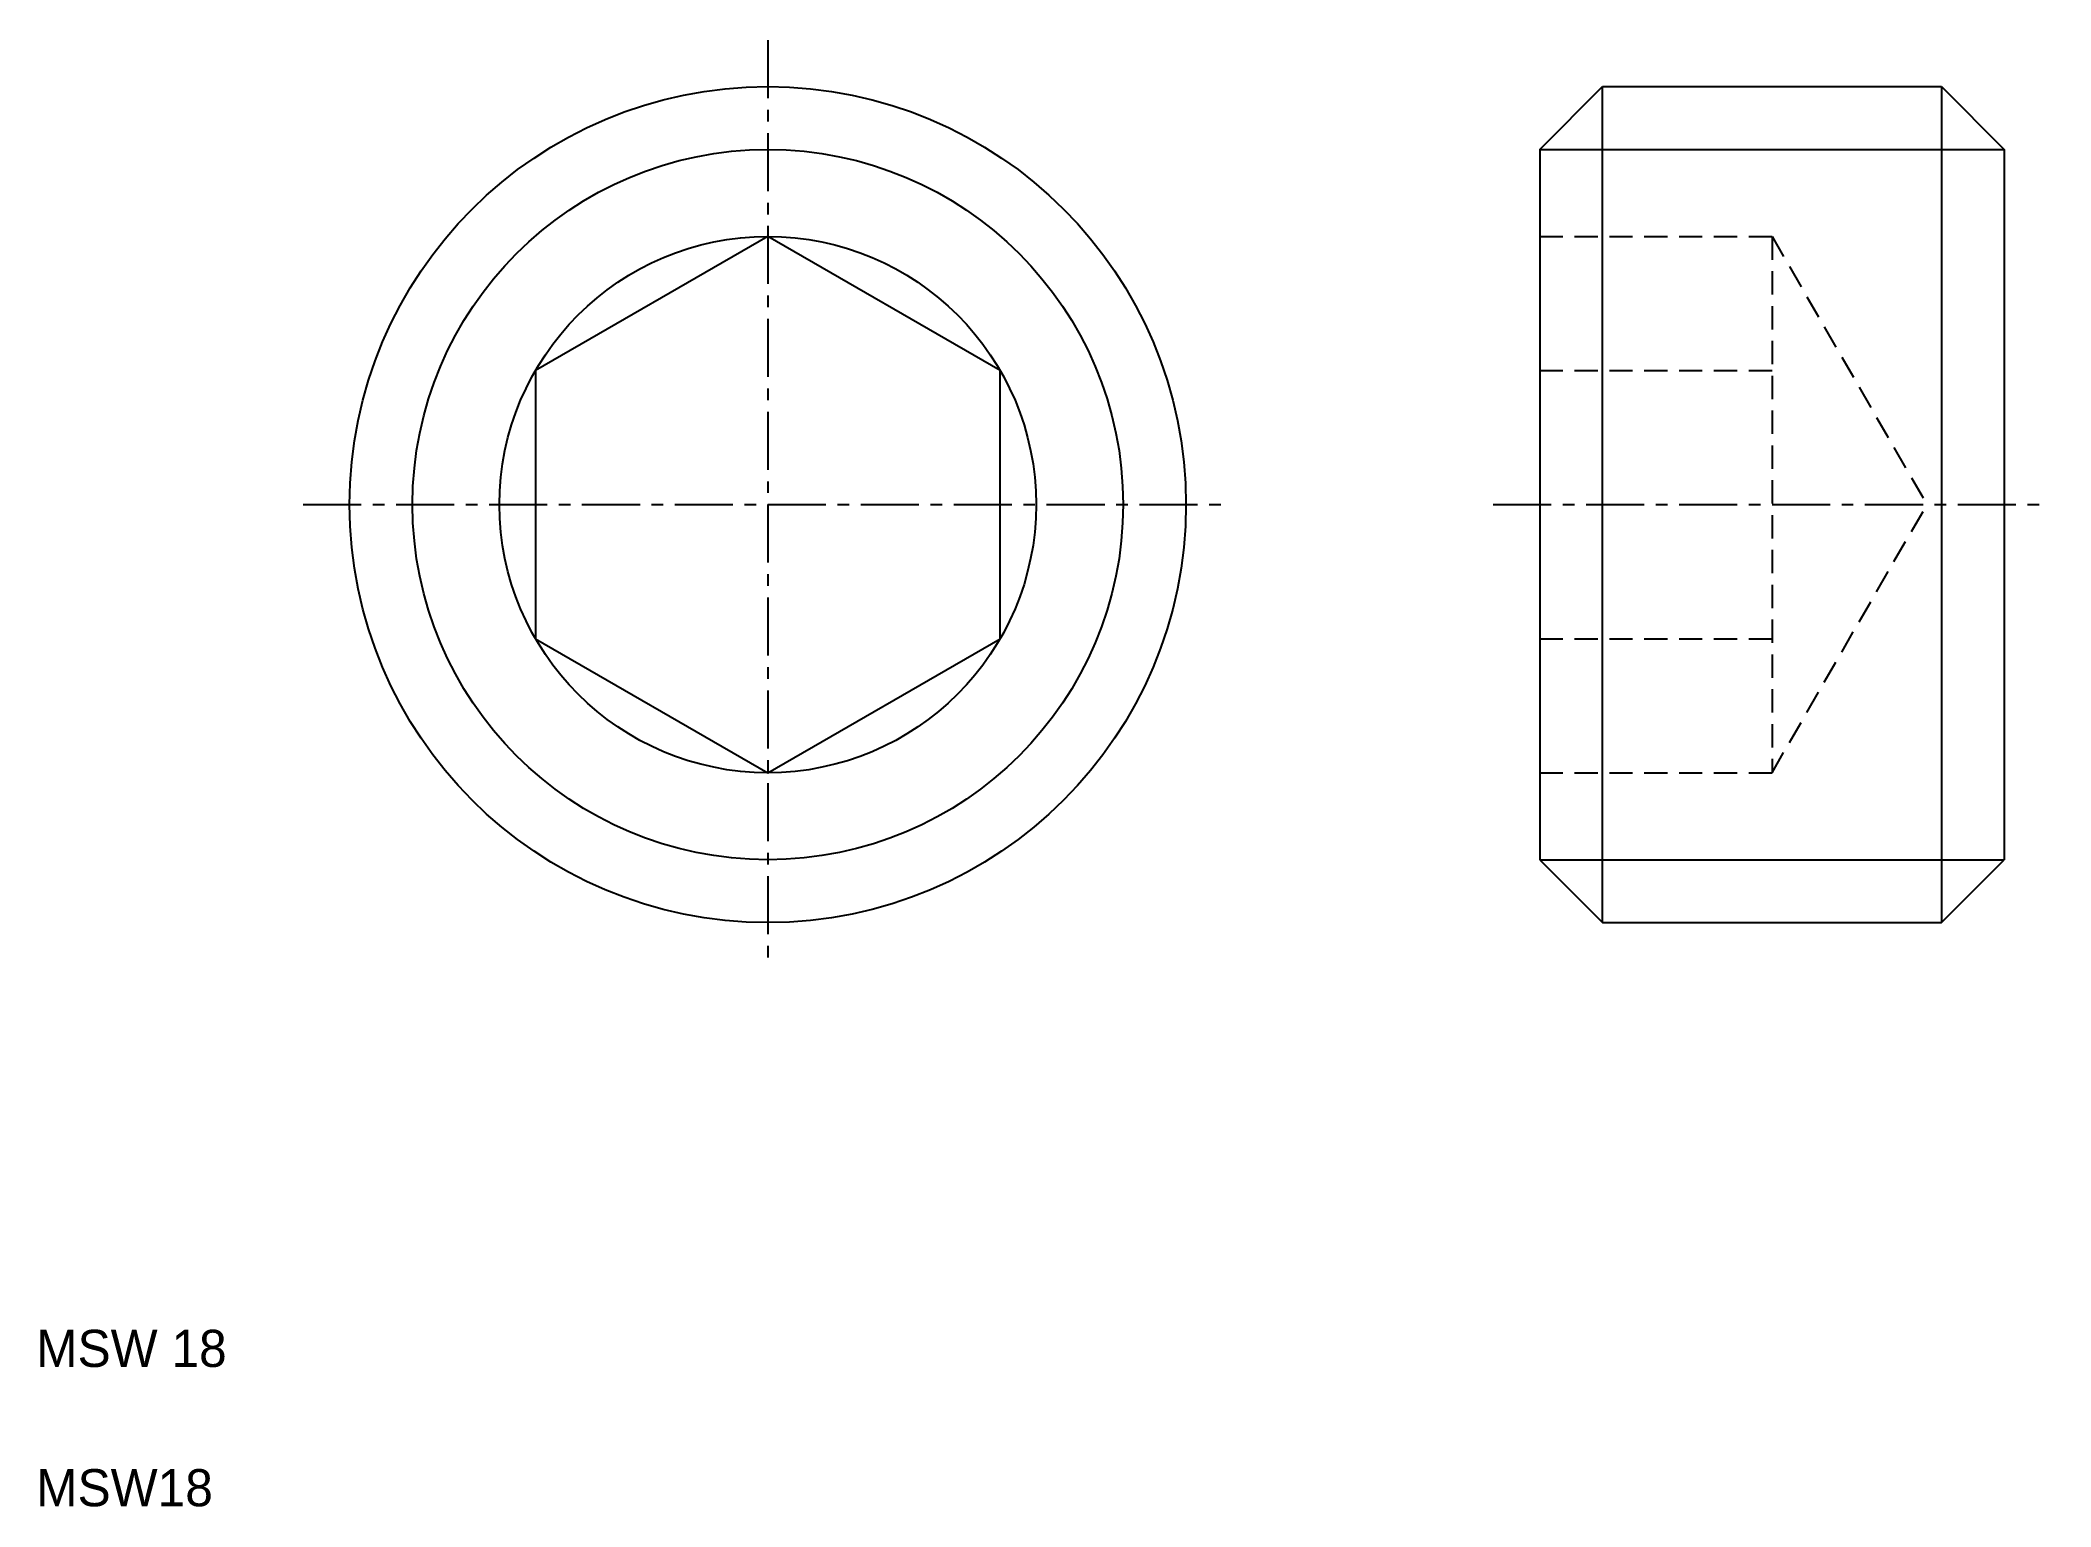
# Model space of a CAD drawing. Extents: x 2.1 to 45.4, y 2 to 33.6.
import ezdxf

# ---------------------------------------------------------------- set-up
doc = ezdxf.new("R2010")
doc.units = 0
doc.linetypes.add('CENTER', pattern=[2, 1.25, -0.25, 0.25, -0.25])
doc.linetypes.add('DASHED', pattern=[0.75, 0.5, -0.25])
doc.layers.get('0').update_dxf_attribs({"linetype": 'CONTINUOUS'})
doc.layers.add('CENTER', color=1, linetype='CENTER')

msp = doc.modelspace()

# ---------------------------------------------------------------- linework, layer by layer
at = {"color": 7, "linetype": 'CONTINUOUS'}
for p, q in [((34.361, 31.215), (35.714, 32.568)), ((35.714, 14.568), (35.714, 32.568)), ((35.714, 32.568), (43.008, 32.568)), ((43.008, 32.568), (43.008, 14.568)), ((43.008, 32.568), (44.361, 31.215)), ((34.361, 31.215), (34.361, 15.921)), ((44.361, 31.215), (44.361, 15.921)), ((17.748, 29.341), (12.748, 26.454)), ((22.748, 26.454), (17.748, 29.341)), ((12.748, 26.454), (12.748, 20.681)), ((22.748, 20.681), (22.748, 26.454)), ((12.748, 20.681), (17.748, 17.794)), ((17.748, 17.794), (22.748, 20.681)), ((13.998, 19.959), (13.998, 19.959)), ((15.248, 19.237), (15.248, 19.237)), ((34.361, 15.921), (35.714, 14.568)), ((43.008, 14.568), (44.361, 15.921)), ((35.714, 14.568), (43.008, 14.568))]:
    msp.add_line(p, q, dxfattribs=at)
at = {"color": 3, "linetype": 'CONTINUOUS'}
for p, q in [((34.361, 31.215), (44.361, 31.215)), ((34.361, 15.921), (44.361, 15.921))]:
    msp.add_line(p, q, dxfattribs=at)
at = {"color": 3, "linetype": 'DASHED'}
for p, q in [((34.361, 29.341), (39.361, 29.341)), ((39.361, 29.341), (39.361, 17.794)), ((39.361, 29.341), (42.695, 23.568)), ((34.361, 26.454), (39.361, 26.454)), ((39.361, 17.794), (42.695, 23.568)), ((34.361, 20.681), (39.361, 20.681)), ((34.361, 17.794), (39.361, 17.794))]:
    msp.add_line(p, q, dxfattribs=at)
at = {"color": 7, "linetype": 'CONTINUOUS'}
for radius in [9, 5.774]:
    msp.add_circle((17.748, 23.568), radius, dxfattribs=at)
at = {"color": 3, "linetype": 'CONTINUOUS'}
msp.add_circle((17.748, 23.568), 7.647, dxfattribs=at)
at = {"layer": 'CENTER', "color": 1, "linetype": 'CENTER'}
for p, q in [((17.748, 33.568), (17.748, 13.568)), ((7.748, 23.568), (27.748, 23.568)), ((33.361, 23.568), (45.361, 23.568))]:
    msp.add_line(p, q, dxfattribs=at)

# ---------------------------------------------------------------- texts
at = {"color": 7, "linetype": 'CONTINUOUS'}
for s, p in [('MSW 18', (2, 5)), ('MSW18', (2, 2))]:
    msp.add_text(s, height=0.8, dxfattribs=at).set_placement(p)

doc.saveas('drawing.dxf')
